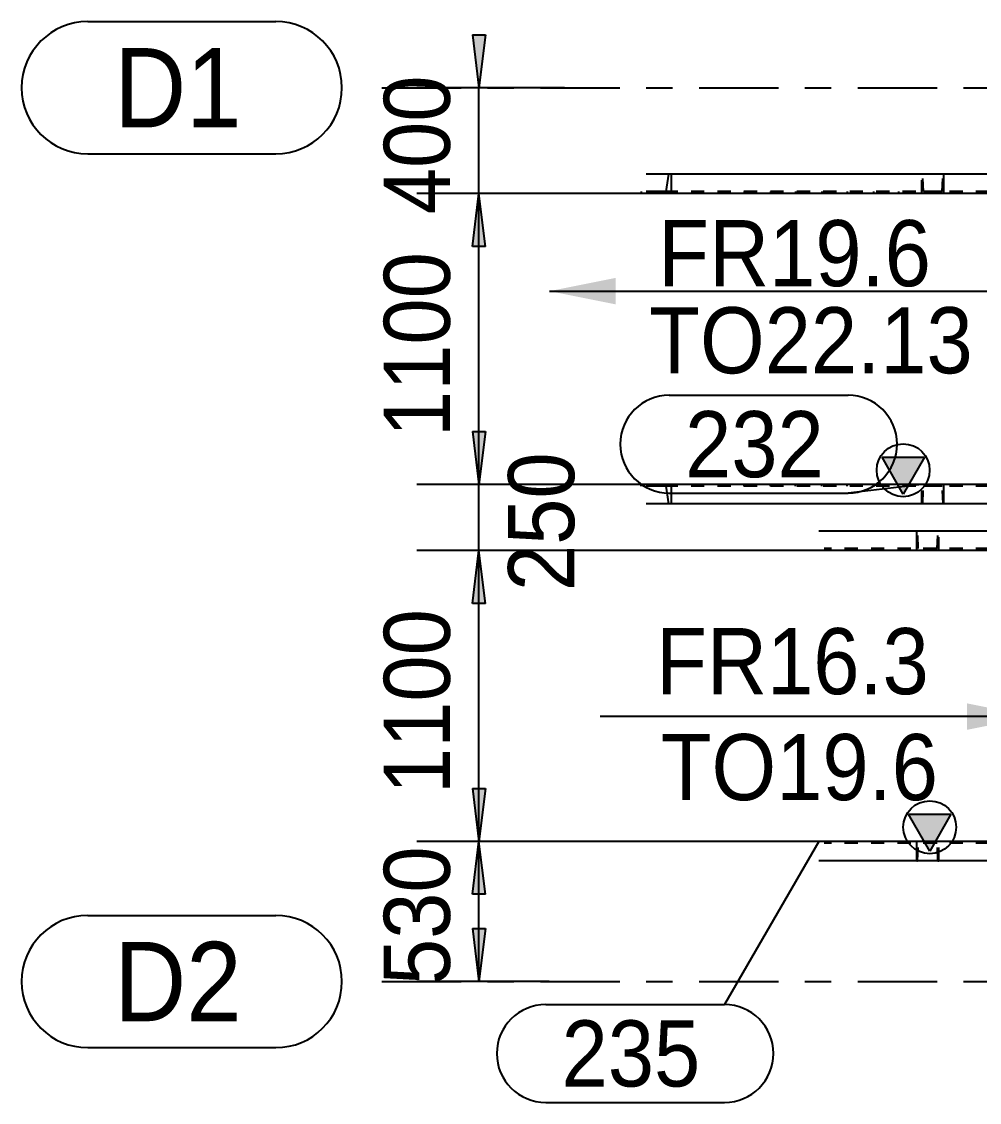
# Model space of a CAD drawing. Header units: millimetres. Extents: x 0 to 594, y 0 to 420.
# Drawn here: x 485.05 to 521.26, y 295.88 to 336.75 of the extents above; entities that cross this region are included whole.
import ezdxf

# ---------------------------------------------------------------- set-up
doc = ezdxf.new("R2010")
doc.units = ezdxf.units.MM
doc.header["$MEASUREMENT"] = 0
for name, pattern in [('XKITLINE00', [0]), ('XKITLINE03', [6, 3, -1, 1, -1]), ('XKITLINE04', [3, 0.5, -0.5, 0.5, -0.5, 0.5, -0.5])]:
    doc.linetypes.add(name, pattern=pattern)
for name, color, linetype in [('dimension', 7, 'Continuous'), ('grid', 7, 'Continuous'), ('mark', 7, 'Continuous'), ('part1', 7, 'Continuous'), ('text', 7, 'Continuous')]:
    doc.layers.add(name, color=color, linetype=linetype)
doc.styles.add('STYLE_1', font='ARIAL.TTF', dxfattribs={"height": 0.2})

# ---------------------------------------------------------------- blocks, each defined once
blk = doc.blocks.new('*D33')
at = {"layer": 'text', "color": 1, "linetype": 'XKITLINE00'}
blk.add_line((531.445, 1465.713), (548.559, 1465.713), dxfattribs=at)
at = {"layer": 'text', "color": 1}
blk.add_solid([(531.445, 1465.713), (533.945, 1466.213), (531.445, 1465.713), (533.945, 1465.213)], dxfattribs=at)
at = {"layer": 'text', "color": 1, "style": 'STYLE_1', "width": 0.9}
blk.add_text('FR19.6', height=2.5, dxfattribs=at).set_placement((535.557, 1465.899))
blk = doc.blocks.new('*D36')
at = {"layer": 'grid', "color": 4, "linetype": 'XKITLINE00'}
for p, q in [((513.983, 1442.105), (521.097, 1442.105)), ((513.983, 1437.105), (521.097, 1437.105))]:
    blk.add_line(p, q, dxfattribs=at)
at = {"layer": 'grid', "color": 4, "linetype": 'XKITLINE03'}
blk.add_line((525.097, 1439.605), (577.167, 1439.605), dxfattribs=at)
at = {"layer": 'grid', "color": 4, "linetype": 'XKITLINE00'}
for centre, start, end in [((513.983, 1439.605), 90, -90), ((521.097, 1439.605), -90, 90)]:
    blk.add_arc(centre, 2.5, start, end, dxfattribs=at)
at = {"layer": 'grid', "color": 4, "style": 'STYLE_1', "width": 0.9}
blk.add_text('D2', height=3, dxfattribs=at).set_placement((514.983, 1438.105))
blk = doc.blocks.new('*D37')
at = {"layer": 'grid', "color": 4, "linetype": 'XKITLINE00'}
for p, q in [((513.983, 1475.905), (521.097, 1475.905)), ((513.983, 1470.905), (521.097, 1470.905))]:
    blk.add_line(p, q, dxfattribs=at)
at = {"layer": 'grid', "color": 4, "linetype": 'XKITLINE03'}
blk.add_line((525.097, 1473.405), (577.167, 1473.405), dxfattribs=at)
at = {"layer": 'grid', "color": 4, "linetype": 'XKITLINE00'}
for centre, start, end in [((513.983, 1473.405), 90, -90), ((521.097, 1473.405), -90, 90)]:
    blk.add_arc(centre, 2.5, start, end, dxfattribs=at)
at = {"layer": 'grid', "color": 4, "style": 'STYLE_1', "width": 0.9}
blk.add_text('D1', height=3, dxfattribs=at).set_placement((514.983, 1471.905))
blk = doc.blocks.new('*D40')
at = {"layer": 'part1', "color": 0, "linetype": 'XKITLINE00'}
for p, q in [((545.82, 1444.54), (545.02, 1445.94)), ((545.02, 1445.94), (546.62, 1445.94)), ((546.62, 1445.94), (545.82, 1444.54)), ((545.33, 1444.905), (541.631, 1444.905)), ((545.33, 1444.175), (545.33, 1444.905)), ((545.33, 1444.175), (541.631, 1444.175))]:
    blk.add_line(p, q, dxfattribs=at)
at = {"layer": 'part1', "color": 2, "linetype": 'XKITLINE04'}
for p, q in [((546.101, 1444.835), (541.828, 1444.835)), ((546.158, 1444.905), (545.33, 1444.905)), ((545.36, 1444.175), (545.388, 1444.835)), ((546.128, 1444.175), (546.101, 1444.835)), ((546.158, 1444.175), (546.158, 1444.905)), ((546.158, 1444.175), (545.33, 1444.175)), ((546.128, 1444.175), (546.158, 1444.175))]:
    blk.add_line(p, q, dxfattribs=at)
at = {"layer": 'part1', "color": 0, "linetype": 'XKITLINE00'}
blk.add_circle((545.82, 1445.44), 1, dxfattribs=at)
at = {"layer": 'part1', "color": 0}
blk.add_solid([(545.02, 1445.94), (546.62, 1445.94), (545.02, 1445.94), (545.82, 1444.54)], dxfattribs=at)
blk = doc.blocks.new('*D41')
at = {"layer": 'part1', "color": 0, "linetype": 'XKITLINE00'}
for p, q in [((545.33, 1456.635), (541.631, 1456.635)), ((545.33, 1455.905), (545.33, 1456.635)), ((545.33, 1455.905), (541.631, 1455.905))]:
    blk.add_line(p, q, dxfattribs=at)
at = {"layer": 'part1', "color": 2, "linetype": 'XKITLINE04'}
for p, q in [((546.158, 1456.635), (545.33, 1456.635)), ((546.128, 1456.635), (545.33, 1456.635)), ((545.388, 1455.975), (545.36, 1456.635)), ((546.101, 1455.975), (546.128, 1456.635)), ((546.158, 1455.905), (546.158, 1456.635)), ((546.101, 1455.975), (541.828, 1455.975)), ((546.158, 1455.905), (544.459, 1455.905))]:
    blk.add_line(p, q, dxfattribs=at)
blk = doc.blocks.new('*D43')
at = {"layer": 'part1', "color": 0, "linetype": 'XKITLINE00'}
for p, q in [((545.33, 1444.175), (545.33, 1444.905)), ((550.068, 1444.905), (545.33, 1444.905)), ((550.068, 1444.905), (550.068, 1444.175)), ((550.068, 1444.175), (545.33, 1444.175))]:
    blk.add_line(p, q, dxfattribs=at)
at = {"layer": 'part1', "color": 2, "linetype": 'XKITLINE04'}
for p, q in [((545.36, 1444.175), (545.388, 1444.835)), ((550.068, 1444.835), (545.388, 1444.835)), ((546.128, 1444.175), (546.101, 1444.835)), ((546.158, 1444.175), (546.158, 1444.905)), ((545.33, 1444.175), (545.36, 1444.175))]:
    blk.add_line(p, q, dxfattribs=at)
blk = doc.blocks.new('*D46')
at = {"layer": 'part1', "color": 0, "linetype": 'XKITLINE00'}
for p, q in [((550.068, 1456.635), (545.33, 1456.635)), ((545.33, 1455.905), (545.33, 1456.635)), ((550.068, 1456.635), (550.068, 1455.905)), ((550.068, 1455.905), (545.33, 1455.905))]:
    blk.add_line(p, q, dxfattribs=at)
at = {"layer": 'part1', "color": 2, "linetype": 'XKITLINE04'}
for p, q in [((545.388, 1455.975), (545.36, 1456.635)), ((546.101, 1455.975), (546.128, 1456.635)), ((546.158, 1455.905), (546.158, 1456.635)), ((550.068, 1455.975), (545.388, 1455.975))]:
    blk.add_line(p, q, dxfattribs=at)
blk = doc.blocks.new('*D48')
at = {"layer": 'part1', "color": 0, "linetype": 'XKITLINE00'}
for p, q in [((543.982, 1444.835), (543.982, 1444.905)), ((544.982, 1444.835), (544.982, 1444.905))]:
    blk.add_line(p, q, dxfattribs=at)
blk = doc.blocks.new('*D49')
at = {"layer": 'part1', "color": 0, "linetype": 'XKITLINE00'}
for p, q in [((543.982, 1455.975), (543.982, 1455.905)), ((544.982, 1455.975), (544.982, 1455.905))]:
    blk.add_line(p, q, dxfattribs=at)
blk = doc.blocks.new('*D53')
at = {"layer": 'part1', "color": 2, "linetype": 'XKITLINE04'}
for p, q in [((545.524, 1457.675), (545.524, 1458.405)), ((546.353, 1458.405), (545.524, 1458.405)), ((545.555, 1457.675), (545.582, 1458.335)), ((550.068, 1458.335), (545.582, 1458.335)), ((546.322, 1457.675), (546.295, 1458.335)), ((546.353, 1457.675), (545.524, 1457.675))]:
    blk.add_line(p, q, dxfattribs=at)
at = {"layer": 'part1', "color": 0, "linetype": 'XKITLINE00'}
for p, q in [((546.353, 1457.675), (546.353, 1458.405)), ((550.068, 1458.405), (546.353, 1458.405)), ((550.068, 1458.405), (550.068, 1457.675)), ((550.068, 1457.675), (546.353, 1457.675))]:
    blk.add_line(p, q, dxfattribs=at)
blk = doc.blocks.new('*D57')
at = {"layer": 'part1', "color": 2, "linetype": 'XKITLINE04'}
for p, q in [((545.524, 1469.405), (545.524, 1470.135)), ((546.353, 1470.135), (545.524, 1470.135)), ((545.582, 1469.475), (545.555, 1470.135)), ((546.295, 1469.475), (546.322, 1470.135)), ((546.353, 1469.405), (545.524, 1469.405)), ((550.068, 1469.475), (545.582, 1469.475))]:
    blk.add_line(p, q, dxfattribs=at)
at = {"layer": 'part1', "color": 0, "linetype": 'XKITLINE00'}
for p, q in [((550.068, 1470.135), (546.353, 1470.135)), ((546.353, 1469.405), (546.353, 1470.135)), ((550.068, 1470.135), (550.068, 1469.405)), ((550.068, 1469.405), (546.353, 1469.405))]:
    blk.add_line(p, q, dxfattribs=at)
blk = doc.blocks.new('*D61')
at = {"layer": 'part1', "color": 0, "linetype": 'XKITLINE00'}
for p, q in [((544.817, 1458.04), (544.017, 1459.44)), ((544.017, 1459.44), (545.617, 1459.44)), ((545.617, 1459.44), (544.817, 1458.04)), ((536.053, 1458.405), (535.097, 1458.405)), ((535.855, 1458.335), (535.097, 1458.335)), ((535.949, 1457.675), (535.855, 1458.335)), ((546.353, 1458.405), (536.053, 1458.405)), ((536.053, 1457.675), (536.053, 1458.405)), ((546.353, 1457.675), (546.353, 1458.405)), ((546.353, 1457.675), (535.097, 1457.675))]:
    blk.add_line(p, q, dxfattribs=at)
at = {"layer": 'part1', "color": 2, "linetype": 'XKITLINE04'}
for p, q in [((546.295, 1458.335), (535.097, 1458.335)), ((536.053, 1458.335), (535.855, 1458.335)), ((545.524, 1457.675), (545.524, 1458.405)), ((545.555, 1457.675), (545.582, 1458.335)), ((546.322, 1457.675), (546.295, 1458.335))]:
    blk.add_line(p, q, dxfattribs=at)
at = {"layer": 'part1', "color": 0, "linetype": 'XKITLINE00'}
blk.add_circle((544.817, 1458.94), 1, dxfattribs=at)
at = {"layer": 'part1', "color": 0}
blk.add_solid([(544.017, 1459.44), (545.617, 1459.44), (544.017, 1459.44), (544.817, 1458.04)], dxfattribs=at)
blk = doc.blocks.new('*D62')
at = {"layer": 'part1', "color": 0, "linetype": 'XKITLINE00'}
for p, q in [((546.353, 1470.135), (535.097, 1470.135)), ((535.855, 1469.475), (535.949, 1470.135)), ((536.053, 1469.405), (536.053, 1470.135)), ((546.353, 1469.405), (546.353, 1470.135)), ((535.855, 1469.475), (535.097, 1469.475)), ((546.353, 1469.405), (535.097, 1469.405))]:
    blk.add_line(p, q, dxfattribs=at)
at = {"layer": 'part1', "color": 2, "linetype": 'XKITLINE04'}
for p, q in [((535.949, 1470.135), (535.097, 1470.135)), ((545.524, 1469.405), (545.524, 1470.135)), ((545.582, 1469.475), (545.555, 1470.135)), ((546.295, 1469.475), (546.322, 1470.135)), ((546.295, 1469.475), (535.097, 1469.475))]:
    blk.add_line(p, q, dxfattribs=at)
blk = doc.blocks.new('*D63')
at = {"layer": 'part1', "color": 0, "linetype": 'XKITLINE00'}
for p, q in [((534.908, 1458.335), (534.908, 1458.405)), ((535.908, 1458.335), (535.908, 1458.405))]:
    blk.add_line(p, q, dxfattribs=at)
blk = doc.blocks.new('*D64')
at = {"layer": 'part1', "color": 0, "linetype": 'XKITLINE00'}
for p, q in [((536.854, 1458.335), (536.854, 1458.405)), ((537.854, 1458.335), (537.854, 1458.405))]:
    blk.add_line(p, q, dxfattribs=at)
blk = doc.blocks.new('*D65')
at = {"layer": 'part1', "color": 0, "linetype": 'XKITLINE00'}
for p, q in [((538.8, 1458.335), (538.8, 1458.405)), ((539.8, 1458.335), (539.8, 1458.405))]:
    blk.add_line(p, q, dxfattribs=at)
blk = doc.blocks.new('*D66')
at = {"layer": 'part1', "color": 0, "linetype": 'XKITLINE00'}
for p, q in [((540.746, 1458.335), (540.746, 1458.405)), ((541.746, 1458.335), (541.746, 1458.405))]:
    blk.add_line(p, q, dxfattribs=at)
blk = doc.blocks.new('*D67')
at = {"layer": 'part1', "color": 0, "linetype": 'XKITLINE00'}
for p, q in [((542.692, 1458.335), (542.692, 1458.405)), ((543.692, 1458.335), (543.692, 1458.405))]:
    blk.add_line(p, q, dxfattribs=at)
blk = doc.blocks.new('*D68')
at = {"layer": 'part1', "color": 0, "linetype": 'XKITLINE00'}
for p, q in [((544.638, 1458.335), (544.638, 1458.405)), ((545.638, 1458.335), (545.638, 1458.405))]:
    blk.add_line(p, q, dxfattribs=at)
blk = doc.blocks.new('*D69')
at = {"layer": 'part1', "color": 0, "linetype": 'XKITLINE00'}
for p, q in [((534.908, 1469.475), (534.908, 1469.405)), ((535.908, 1469.475), (535.908, 1469.405))]:
    blk.add_line(p, q, dxfattribs=at)
blk = doc.blocks.new('*D70')
at = {"layer": 'part1', "color": 0, "linetype": 'XKITLINE00'}
for p, q in [((536.854, 1469.475), (536.854, 1469.405)), ((537.854, 1469.475), (537.854, 1469.405))]:
    blk.add_line(p, q, dxfattribs=at)
blk = doc.blocks.new('*D71')
at = {"layer": 'part1', "color": 0, "linetype": 'XKITLINE00'}
for p, q in [((538.8, 1469.475), (538.8, 1469.405)), ((539.8, 1469.475), (539.8, 1469.405))]:
    blk.add_line(p, q, dxfattribs=at)
blk = doc.blocks.new('*D72')
at = {"layer": 'part1', "color": 0, "linetype": 'XKITLINE00'}
for p, q in [((540.746, 1469.475), (540.746, 1469.405)), ((541.746, 1469.475), (541.746, 1469.405))]:
    blk.add_line(p, q, dxfattribs=at)
blk = doc.blocks.new('*D73')
at = {"layer": 'part1', "color": 0, "linetype": 'XKITLINE00'}
for p, q in [((542.692, 1469.475), (542.692, 1469.405)), ((543.692, 1469.475), (543.692, 1469.405))]:
    blk.add_line(p, q, dxfattribs=at)
blk = doc.blocks.new('*D74')
at = {"layer": 'part1', "color": 0, "linetype": 'XKITLINE00'}
for p, q in [((544.638, 1469.475), (544.638, 1469.405)), ((545.638, 1469.475), (545.638, 1469.405))]:
    blk.add_line(p, q, dxfattribs=at)
blk = doc.blocks.new('*D83')
at = {"layer": 'dimension', "color": 1, "linetype": 'XKITLINE00'}
for p, q in [((539.746, 1469.405), (526.427, 1469.405)), ((528.527, 1467.405), (528.777, 1469.405)), ((528.777, 1458.405), (528.777, 1469.405)), ((529.027, 1467.405), (528.777, 1469.405)), ((529.027, 1467.405), (528.527, 1467.405)), ((528.527, 1460.405), (528.777, 1458.405)), ((528.527, 1460.405), (529.027, 1460.405)), ((529.027, 1460.405), (528.777, 1458.405)), ((543.638, 1458.405), (526.427, 1458.405))]:
    blk.add_line(p, q, dxfattribs=at)
at = {"layer": 'dimension', "color": 1}
for points in [[(528.777, 1469.405), (529.027, 1467.405), (528.777, 1469.405), (528.527, 1467.405)], [(528.777, 1458.405), (528.527, 1460.405), (528.777, 1458.405), (529.027, 1460.405)]]:
    blk.add_solid(points, dxfattribs=at)
at = {"layer": 'dimension', "color": 1, "style": 'STYLE_1', "width": 0.9}
blk.add_text('1100', height=2.5, rotation=90.0002, dxfattribs=at).set_placement((527.677, 1460.196))
blk = doc.blocks.new('*D135')
at = {"layer": 'text', "color": 1, "style": 'STYLE_1', "width": 0.9}
blk.add_text('TO19.6', height=2.5, dxfattribs=at).set_placement((535.649, 1446.465))
blk = doc.blocks.new('*D136')
at = {"layer": 'text', "color": 1, "style": 'STYLE_1', "width": 0.9}
blk.add_text('TO22.13', height=2.5, dxfattribs=at).set_placement((535.215, 1462.605))
blk = doc.blocks.new('*D137')
at = {"layer": 'text', "color": 1, "linetype": 'XKITLINE00'}
blk.add_line((549.73, 1449.624), (533.355, 1449.624), dxfattribs=at)
at = {"layer": 'text', "color": 1}
blk.add_solid([(549.73, 1449.624), (547.23, 1449.124), (549.73, 1449.624), (547.23, 1450.124)], dxfattribs=at)
at = {"layer": 'text', "color": 1, "style": 'STYLE_1', "width": 0.9}
blk.add_text('FR16.3', height=2.5, dxfattribs=at).set_placement((535.478, 1450.471))
blk = doc.blocks.new('*D138')
at = {"layer": 'dimension', "color": 1, "linetype": 'XKITLINE00'}
for p, q in [((542.371, 1444.905), (526.427, 1444.905)), ((528.527, 1442.905), (528.777, 1444.905)), ((528.777, 1439.605), (528.777, 1444.905)), ((529.027, 1442.905), (528.777, 1444.905)), ((529.027, 1442.905), (528.527, 1442.905)), ((528.527, 1441.605), (528.777, 1439.605)), ((528.527, 1441.605), (529.027, 1441.605)), ((529.027, 1441.605), (528.777, 1439.605)), ((531.43, 1439.605), (526.427, 1439.605))]:
    blk.add_line(p, q, dxfattribs=at)
at = {"layer": 'dimension', "color": 1}
for points in [[(528.777, 1444.905), (529.027, 1442.905), (528.777, 1444.905), (528.527, 1442.905)], [(528.777, 1439.605), (528.527, 1441.605), (528.777, 1439.605), (529.027, 1441.605)]]:
    blk.add_solid(points, dxfattribs=at)
at = {"layer": 'dimension', "color": 1, "style": 'STYLE_1', "width": 0.9}
blk.add_text('530', height=2.5, rotation=90.0002, dxfattribs=at).set_placement((527.677, 1439.473))
blk = doc.blocks.new('*D139')
at = {"layer": 'dimension', "color": 1, "linetype": 'XKITLINE00'}
for p, q in [((542.982, 1455.905), (526.427, 1455.905)), ((528.527, 1453.905), (528.777, 1455.905)), ((528.777, 1444.905), (528.777, 1455.905)), ((529.027, 1453.905), (528.777, 1455.905)), ((529.027, 1453.905), (528.527, 1453.905)), ((528.527, 1446.905), (528.777, 1444.905)), ((528.527, 1446.905), (529.027, 1446.905)), ((529.027, 1446.905), (528.777, 1444.905)), ((542.371, 1444.905), (526.427, 1444.905))]:
    blk.add_line(p, q, dxfattribs=at)
at = {"layer": 'dimension', "color": 1}
for points in [[(528.777, 1455.905), (529.027, 1453.905), (528.777, 1455.905), (528.527, 1453.905)], [(528.777, 1444.905), (528.527, 1446.905), (528.777, 1444.905), (529.027, 1446.905)]]:
    blk.add_solid(points, dxfattribs=at)
at = {"layer": 'dimension', "color": 1, "style": 'STYLE_1', "width": 0.9}
blk.add_text('1100', height=2.5, rotation=90.0002, dxfattribs=at).set_placement((527.677, 1446.696))
blk = doc.blocks.new('*D140')
at = {"layer": 'dimension', "color": 1, "linetype": 'XKITLINE00'}
for p, q in [((528.527, 1460.405), (528.777, 1458.405)), ((528.527, 1460.405), (529.027, 1460.405)), ((529.027, 1460.405), (528.777, 1458.405)), ((543.638, 1458.405), (526.777, 1458.405)), ((528.777, 1455.905), (528.777, 1458.405)), ((542.982, 1455.905), (526.777, 1455.905)), ((528.527, 1453.905), (528.777, 1455.905)), ((529.027, 1453.905), (528.777, 1455.905)), ((529.027, 1453.905), (528.527, 1453.905))]:
    blk.add_line(p, q, dxfattribs=at)
at = {"layer": 'dimension', "color": 1}
for points in [[(528.777, 1458.405), (528.527, 1460.405), (528.777, 1458.405), (529.027, 1460.405)], [(528.777, 1455.905), (529.027, 1453.905), (528.777, 1455.905), (528.527, 1453.905)]]:
    blk.add_solid(points, dxfattribs=at)
at = {"layer": 'dimension', "color": 1, "style": 'STYLE_1', "width": 0.9}
blk.add_text('250', height=2.5, rotation=90.0002, dxfattribs=at).set_placement((532.377, 1454.373))
blk = doc.blocks.new('*D141')
at = {"layer": 'mark', "color": 1, "linetype": 'XKITLINE00'}
for p, q in [((535.969, 1461.776), (542.732, 1461.776)), ((545.524, 1458.405), (542.732, 1458.076)), ((535.969, 1458.076), (542.732, 1458.076)), ((542.732, 1458.076), (542.732, 1458.076))]:
    blk.add_line(p, q, dxfattribs=at)
for centre, start, end in [((535.969, 1459.926), 90, -90), ((542.732, 1459.926), -90, 90)]:
    blk.add_arc(centre, 1.85, start, end, dxfattribs=at)
at = {"layer": 'mark', "color": 1, "style": 'STYLE_1', "width": 0.9}
blk.add_text('232', height=2.5, dxfattribs=at).set_placement((536.569, 1458.676))
blk = doc.blocks.new('*D142')
at = {"layer": 'mark', "color": 1, "linetype": 'XKITLINE00'}
for p, q in [((541.631, 1444.905), (538.062, 1438.736)), ((531.3, 1438.736), (538.062, 1438.736)), ((538.062, 1438.736), (538.062, 1438.736)), ((531.3, 1435.036), (538.062, 1435.036))]:
    blk.add_line(p, q, dxfattribs=at)
for centre, start, end in [((531.3, 1436.886), 90, -90), ((538.062, 1436.886), -90, 90)]:
    blk.add_arc(centre, 1.85, start, end, dxfattribs=at)
at = {"layer": 'mark', "color": 1, "style": 'STYLE_1', "width": 0.9}
blk.add_text('235', height=2.5, dxfattribs=at).set_placement((531.9, 1435.636))
blk = doc.blocks.new('*D143')
at = {"layer": 'dimension', "color": 1, "linetype": 'XKITLINE00'}
for p, q in [((528.527, 1475.405), (528.777, 1473.405)), ((528.527, 1475.405), (529.027, 1475.405)), ((529.027, 1475.405), (528.777, 1473.405)), ((532.01, 1473.405), (526.427, 1473.405)), ((528.777, 1469.405), (528.777, 1473.405)), ((539.746, 1469.405), (526.427, 1469.405)), ((528.527, 1467.405), (528.777, 1469.405)), ((529.027, 1467.405), (528.777, 1469.405)), ((529.027, 1467.405), (528.527, 1467.405))]:
    blk.add_line(p, q, dxfattribs=at)
at = {"layer": 'dimension', "color": 1}
for points in [[(528.777, 1473.405), (528.527, 1475.405), (528.777, 1473.405), (529.027, 1475.405)], [(528.777, 1469.405), (529.027, 1467.405), (528.777, 1469.405), (528.527, 1467.405)]]:
    blk.add_solid(points, dxfattribs=at)
at = {"layer": 'dimension', "color": 1, "style": 'STYLE_1', "width": 0.9}
blk.add_text('400', height=2.5, rotation=90.0002, dxfattribs=at).set_placement((527.677, 1468.623))

msp = doc.modelspace()

# ---------------------------------------------------------------- block references
at = {"layer": 'dimension'}
for name in ['*D143', '*D83', '*D140', '*D139', '*D138']:
    msp.add_blockref(name, (-26.435, -1139.151), dxfattribs=at)
at = {"layer": 'grid'}
for name in ['*D37', '*D36']:
    msp.add_blockref(name, (-26.435, -1139.151), dxfattribs=at)
at = {"layer": 'mark'}
for name in ['*D141', '*D142']:
    msp.add_blockref(name, (-26.435, -1139.151), dxfattribs=at)
at = {"layer": 'part1'}
for name in ['*D62', '*D57', '*D69', '*D70', '*D71', '*D72', '*D73', '*D74', '*D61', '*D63', '*D64', '*D65', '*D66', '*D67', '*D68', '*D53', '*D41', '*D46', '*D49', '*D40', '*D48', '*D43']:
    msp.add_blockref(name, (-26.435, -1139.151), dxfattribs=at)
at = {"layer": 'text'}
for name in ['*D33', '*D136', '*D137', '*D135']:
    msp.add_blockref(name, (-26.435, -1139.151), dxfattribs=at)

doc.saveas('drawing.dxf')
